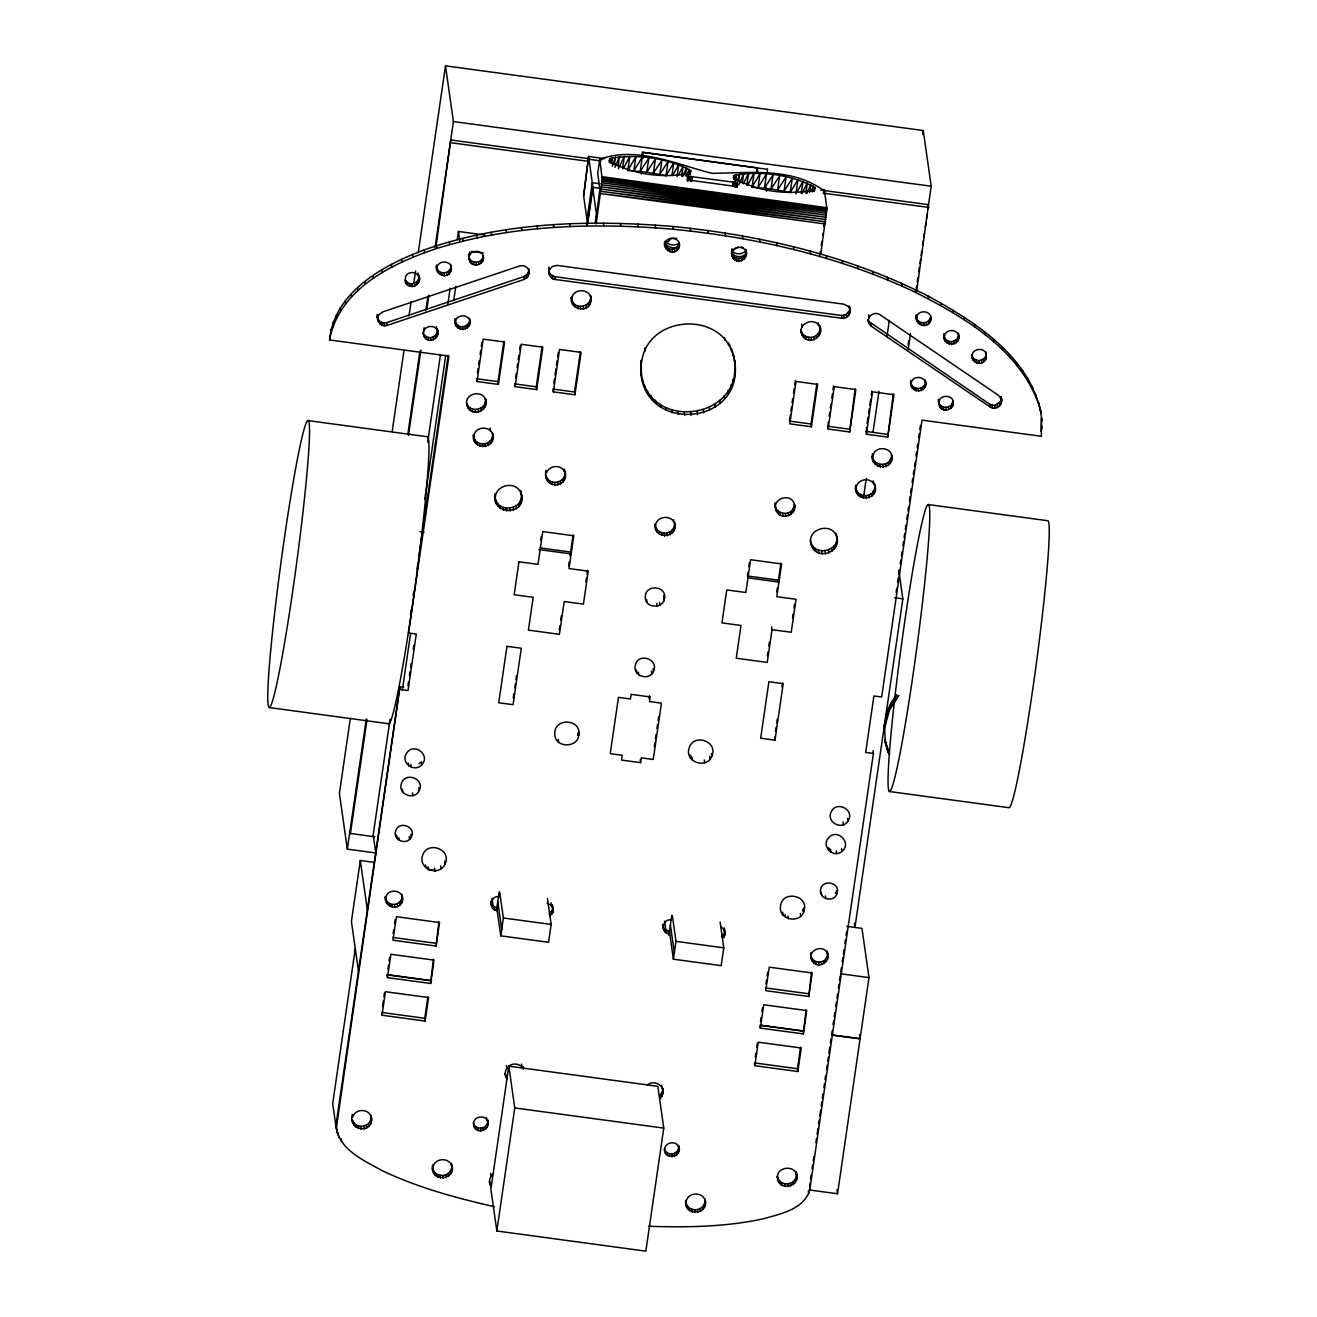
<?xml version="1.0" encoding="UTF-8"?>
<svg xmlns="http://www.w3.org/2000/svg" width="1317" height="1317" viewBox="0 0 1317 1317"><rect width="100%" height="100%" fill="white"/><g stroke="black" fill="none" stroke-linecap="round" stroke-linejoin="round"><path stroke-width="1.5" d="M456.505 326.386L455.106 318.747C451.599 333.086 474.581 331.9 469.428 318.319M469.823 323.472C471.387 312.919 453.18 313.611 455.633 324.081M483.355 258.939C484.919 248.386 466.712 249.078 469.165 259.548C470.696 268.684 486.236 265.145 482.96 256.156L482.664 261.375M487.899 1124.8L487.504 1119.648C492.229 1129.212 476.31 1135.962 473.725 1125.409C471.568 1116.437 486.187 1113.293 487.899 1122.43M665.118 246.559L664.723 241.406C661.974 251.267 677.004 256.963 679.44 246.131C681.004 237.06 665.99 235.101 665.118 244.188M911.397 385.782L910.854 380.432C907.512 394.491 930.246 393.799 925.192 380.004M925.588 385.157C927.053 376.3 912.418 374.341 911.265 383.231M336.23 1126.858L336.263 1123.154L336.625 1129.657L336.23 1126.858C339.111 1149.79 363.772 1160.343 381.568 1170.352C413.275 1185.547 447.187 1195.507 481.314 1203.639M377.716 319.784L377.337 314.467C376.547 320.245 380.185 327.505 387.033 325.431L524.38 279.352L528.265 276.323L528.726 268.767L529.105 274.084M746.196 255.169C748.155 244.501 729.536 245.094 732.038 255.613C734.771 266.413 750.328 259.531 745.817 249.851M884.168 732.104L884.398 724.548L885.353 742.426L888.942 754.394L888.531 751.612M916.681 320.13L916.303 314.812C913.323 324.706 928.814 330.419 931.02 319.537C932.403 310.598 917.751 308.754 916.698 317.595M953.245 404.105C955.072 393.454 936.617 393.964 939.087 404.549C940.453 413.9 956.027 410.278 952.849 401.323C951.763 410.344 937.144 408.5 938.527 399.38L939.087 404.549M944.536 338.93L943.96 333.761C940.766 347.886 963.451 346.815 958.315 333.168M986.367 357.253L986.005 351.935L985.676 359.689C981.823 366.538 970.991 362.768 971.798 355.08L973.082 360.018M664.542 598.214C666.649 585.275 644.869 584.106 645.281 597.128C645.05 610.265 667.406 608.306 664.147 595.432L663.801 600.996M662.583 1090.657L662.632 1087.974L662.978 1093.439L660.525 1098.51L660.13 1095.728L662.583 1090.657L662.978 1093.439M856.066 490.582L855.721 485.1C851.869 503.292 881.962 501.086 874.356 483.405L875.212 488.953M452.11 1168.755L451.254 1163.207C458.876 1180.905 428.601 1183.176 432.618 1164.903M492.887 438.709L492.574 433.063C498.238 448.801 470.827 451.682 473.429 434.692L474.285 440.24M674.798 527.837L674.485 522.19C680.165 538.06 652.853 540.875 655.142 523.968L655.998 529.516M705.221 1204.528L704.891 1198.882C710.637 1214.735 683.177 1217.501 685.745 1200.511L686.601 1206.059M891.56 460.588L891.56 454.991C895.544 471.601 868.15 469.823 872.496 453.756M641.494 375.575L641.198 360.315C632.226 437.507 753.077 429.079 733.207 354.026L734.919 363.064M641.099 372.793C648.425 432.536 743.167 419.942 734.524 360.282M666.6 248.156L665.925 241.505M824.228 222.738L823.866 226.458M1041.154 431.597L1041.5 418.049L1041.368 436.289L922.032 420.139L881.666 697.006L873.912 695.969L865.681 752.435L873.418 753.472L809.774 1189.975C803.831 1209.582 779.944 1214.06 762.757 1218.916C725.288 1226.983 686.667 1227.543 648.507 1226.259M745.521 257.441L745.126 254.658A9.663 9.466 -8.1 0 1 731.544 252.963L731.972 255.778L733.684 249.654L738.178 247.003M822.73 235.266L823.043 233.027M820.754 254.346L826.862 208.662L824.343 189.648L821.956 189.319C790.513 167.292 748.385 173.037 711.921 173.35C676.708 164.395 638.926 146.747 602.495 158.303L602.182 159.571L599.795 159.258L597.737 173.334L599.844 189.549L595.514 223.133M600.865 160.904L588.962 159.275L592.946 187.327L587.612 223.956L583.629 195.904L588.617 156.476L604.832 158.666M586.987 219.33L592.321 182.684L600.239 183.754M350.371 718.226L339.407 793.41L347.326 849.119L375.789 852.972M392.153 431.663L404.006 350.371M409.044 315.817L411.118 301.593M413.785 283.303L415.563 271.104M418.23 252.815L445.492 65.85L923.266 130.531L931.201 186.24L927.925 208.728M347.326 849.119L366.307 718.967M407.776 434.561L419.925 351.211M425.852 310.631L427.926 296.341M435.038 247.662L453.41 121.559L445.492 65.85M374.818 836.789L350.421 833.48L366.999 719.724M408.468 435.301L420.913 349.976M423.284 333.728L424.173 327.637M426.84 309.347L428.914 295.14M436.026 246.378L450.727 139.981L588.979 158.698M374.522 862.421L360.315 860.495L351.409 921.505L358.454 970.975M427.712 442.166L440.421 355.047M447.813 304.392L450.167 288.176M457.262 239.546L458.448 231.446L484.936 235.035M355.277 948.684L332.691 1103.597L335.868 1125.87L399.907 686.651L403.776 687.178M390.046 719.263L373.188 834.879L376.02 854.782M424.749 499.242L445.722 355.376M453.707 300.671L455.764 286.48M410.509 613.903L411.102 609.82M413.192 595.58L413.785 591.498M417.045 569.109L417.933 563.001M418.526 558.935L448.208 355.343M336.658 1125.936L399.907 686.651M402.294 690.338L410.575 633.543M407.957 685.68L408.55 681.646M409.422 675.605L410.015 671.571M410.608 667.538L411.184 663.505M413.242 649.38L413.834 645.346M352.33 1114.347C347.244 1132.472 375.987 1134.2 371.081 1115.367L371.575 1121.047M385.667 899.379C385.321 887.823 404.253 888.827 402.558 900.318C400.417 911.66 383.51 907.578 385.272 896.597L386.325 901.997M382.473 1006.567L383.329 1000.69M383.905 996.771L384.482 992.853M387.955 969.016L388.515 965.131M389.091 961.229L389.651 957.344M393.125 933.506L393.701 929.588M394.557 923.711L395.133 919.793M382.012 1015.226L385.453 991.717L428.601 997.545L425.161 1021.07L382.012 1015.226L381.617 1012.444L424.765 1018.288L425.161 1021.07M387.494 977.642L390.902 954.282L434.05 960.126L430.643 983.47L387.494 977.642L387.099 974.843M477.478 372.678L478.071 368.628M478.664 364.595L479.256 360.562M480.129 354.503L480.721 350.47M481.314 346.437L481.907 342.387M477.001 381.518L483.174 339.127L504.592 342.025L498.402 384.416L477.001 381.518L476.606 378.736L498.007 381.634L498.402 384.416M498.007 381.634L503.901 341.251M515.573 377.831L516.165 373.798M517.054 367.739L517.63 363.706M518.223 359.656L518.816 355.623M519.705 349.565L520.281 345.531M515.095 386.671L521.269 344.28L542.851 347.194L536.661 389.585L515.095 386.671L514.7 383.889L536.266 386.803L536.661 389.585M424.765 1018.288L427.91 996.722M433.375 959.286L430.643 983.47M436.108 946.05L439.532 922.542L396.384 916.698L392.96 940.206L436.108 946.05L438.857 921.719M549.403 275.138L548.86 267.433C548.745 272.175 548.959 278.743 555.132 279.467L841.843 318.27C848.609 319.224 851.901 311.322 849.202 305.89L850.123 310.944M536.266 386.803L542.16 346.437M553.831 383.017L554.424 378.967M555.017 374.933L555.906 368.875M556.482 364.842L557.075 360.809M557.667 356.759L558.26 352.726M553.354 391.857L559.527 349.466L581.11 352.38L574.92 394.771L553.354 391.857L552.959 389.058L574.525 391.989L574.92 394.771M588.617 156.476L583.629 195.904M513.251 697.878L513.844 693.845M514.733 687.803L515.309 683.77M515.902 679.737L516.494 675.703M546.078 470.367C541.172 491.06 572.911 488.475 564.005 468.918L565.207 474.334M571.743 299.947C571.446 286.925 593.127 288.11 590.971 301.198C588.946 313.989 568.96 309.857 571.348 297.165L572.187 302.712M540.694 540.365L541.254 536.513M587.3 223.972L592.634 187.343L600.601 188.43M451.698 1171.57L451.698 1165.973C448.965 1156.688 433.984 1158.071 433.013 1167.685M595.284 222.408L596.469 214.276L592.634 187.343M596.189 223.956L602.231 179.507L599.795 159.258M499.127 892.021L496.805 907.973L500.773 935.827L548.547 942.297L551.148 924.452L547.477 898.589M574.525 391.989L580.418 351.606M609.59 162.501L610.183 158.484C636.621 153.76 666.995 157.678 690.618 170.601L690.437 173.087C664.114 178.783 632.045 174.7 608.948 160.806L610.183 158.484L609.376 162.271M611.467 163.621L612.356 157.596L610.759 163.209M500.773 935.827L503.374 917.982L499.686 892.119M614.331 164.971L615.5 156.921L612.24 166.14M618.068 166.551L619.533 156.493L614.973 167.374M622.612 168.378L624.373 156.311L618.348 168.79M559.313 629.592L559.873 625.74M560.713 619.961L561.272 616.093M568.615 565.783L569.174 561.931M570.014 556.136L573.109 534.932M671.966 175.062L673.728 162.995L665.99 175.638L646.762 172.132L627.797 170.469L629.855 156.394L623.254 168.642M523.112 1066.375L523.508 1069.157C520.939 1063.84 513.301 1062.375 508.823 1066.161L490.895 1189.202L496.838 1230.983L645.84 1251.15L663.768 1128.109L657.825 1086.327L508.823 1066.161C504.938 1069.091 504.032 1075.001 506.963 1078.919L505.218 1073.585L505.613 1076.368M641.939 156.377L642.548 152.229L767.548 169.35M585.851 581.949L586.411 578.081M586.97 574.196L587.547 570.327M496.838 1230.983L514.766 1107.943L508.823 1066.161M552.514 909.603L552.877 907.117L552.91 912.385L549.782 916.188L549.37 913.405L552.514 909.603L552.91 912.385M665.99 175.638L668.048 161.563L659.833 174.305L661.891 160.23L653.38 173.136L655.422 159.044L646.762 172.132L648.82 158.056L640.194 171.342L642.252 157.266L633.823 170.782L635.864 156.707L627.797 170.469M677.053 176.593L678.798 164.526L672.575 175.507M681.663 176.149L683.128 166.09L678.568 175.029M685.416 175.688L686.601 167.638L682.65 176.593M687.425 180.709L688.017 176.692L690.322 176.462L733.075 182.158C738.59 181.022 740.138 188.66 733.651 186.141L693.038 180.659C687.787 182.651 687.26 172 687.392 180.742M688.231 175.194L689.104 169.169L686.503 176.346M688.067 180.544L688.659 176.511L687.968 180.561M688.544 180.495L689.137 176.478L688.412 180.511M689.104 180.478L689.68 176.462L688.939 180.478M690.026 174.618L690.618 170.601L689.598 174.206M689.729 180.495L690.322 176.462L689.548 180.495M690.421 180.528L690.997 176.511L690.223 180.511M691.145 180.594L691.721 176.577L690.931 180.577M691.886 180.676L692.479 176.659L691.672 180.659M649.083 698.767L649.528 695.672M640.572 762.658L641.264 757.851L653.232 759.465L661.447 703.163L649.479 701.549L650.154 696.907L631.106 694.339L630.431 698.965L618.463 697.351L610.248 753.653L622.217 755.267L621.525 760.074L640.572 762.658L640.177 759.876M732.499 186.174L733.075 182.158M733.816 179.31L734.392 175.293C760.847 170.568 791.221 174.486 814.828 187.409L814.663 189.895C788.34 195.607 756.271 191.525 733.174 177.614L734.392 175.293L733.602 179.079M733.24 186.29L733.832 182.273L733.026 186.257M733.981 186.421L734.557 182.404L733.767 186.388M734.672 186.57L735.265 182.553L734.474 186.537M735.693 180.445L736.565 174.404L734.458 181.894M735.33 186.734L735.923 182.717L735.149 186.685M654.302 746.64L654.895 742.607M655.471 738.59L656.064 734.573M656.953 728.531L657.529 724.515M658.121 720.498L658.698 716.464M735.907 186.915L736.499 182.882L735.742 186.866M736.417 187.08L737.01 183.063L736.269 187.03M736.829 187.261L737.405 183.244L736.713 187.212M738.541 181.795L739.726 173.745L737.125 181.12M742.294 183.376L743.759 173.317L739.199 184.199M746.838 185.203L748.583 173.136L743.43 183.837M795.912 193.895L797.954 179.82L790.216 192.447L770.988 188.957L752.023 187.277L754.081 173.202L747.48 185.467M756.617 171.901L757.193 167.885L642.531 152.36L643.355 158.155M766.938 173.169L767.515 169.152M663.505 929.555L663.11 926.773L664.492 928.979L668.806 931.251L669.201 934.033C659.982 932.93 662.171 918.377 671.258 919.957M668.871 935.251L671.769 915.381M720.103 921.966L723.774 947.828L721.173 965.657L673.399 959.188L676 941.359L672.312 915.496M790.216 192.447L792.274 178.371L784.059 191.13L786.117 177.038L777.606 189.944L779.648 175.869L770.988 188.957L773.046 174.865L764.42 188.166L766.478 174.074L758.032 187.607L760.09 173.515L752.023 187.277M801.263 193.401L803.024 181.334L796.801 192.331M747.398 576.22L747.957 572.368M748.797 566.573L749.357 562.721M805.889 192.957L807.354 182.898L801.888 193.632M809.642 192.512L810.811 184.462L806.877 193.401M812.457 192.019L813.33 185.977L811.371 191.36M814.252 191.442L814.828 187.409L813.824 191.031M790.315 415.02L789.426 421.078L811.009 423.992L811.404 426.774L789.838 423.86L796.011 381.469L817.594 384.383L811.404 426.774M790.908 410.986L791.501 406.937M792.077 402.903L792.669 398.87M793.558 392.812L794.151 388.778M794.727 384.745L795.32 380.695M823.767 193.665L824.343 189.648M819.767 255.564L820.359 251.498M821.248 245.406L821.841 241.357M724.432 932.88L724.284 927.958L725.19 933.177L723.675 937.704L723.28 934.905L724.432 932.88L724.827 935.663M686.141 1203.31C685.68 1191.984 703.788 1190.552 705.286 1201.68M767.416 655.8L767.976 651.948M768.815 646.153L769.375 642.301M776.717 591.992L777.277 588.139M778.117 582.344L780.932 563.05M772.025 629.658L767.251 662.435L736.236 658.237L741.01 625.46L721.963 622.875L726.77 589.934L745.817 592.502L750.591 559.725L781.607 563.923L776.832 596.7L796.044 599.301L791.237 632.259L772.025 629.658L771.63 626.876M794.349 509.58L794.365 503.983C790.365 491.488 770.445 499.472 776.404 511.194C781.327 521.302 797.954 514.684 794.365 503.983L794.76 506.765M820.014 333.547L820.03 327.949C816.03 315.471 796.11 323.455 802.069 335.176C808.128 346.585 825.627 336.543 819.569 325.184M811.009 423.992L816.902 383.626M775.483 731.314L776.059 727.28M776.651 723.247L777.244 719.214M781.952 686.947L782.528 682.914M792.538 617.838L793.114 613.969M793.953 608.141L794.513 604.273M774.989 740.154L783.22 683.688L768.898 681.745L760.666 738.211L774.989 740.154L774.594 737.372M828.097 429.046L834.27 386.655L855.852 389.569L849.663 431.96L828.097 429.046L828.278 422.214M829.167 416.156L829.759 412.122M830.352 408.089L830.928 404.056M831.817 397.997L832.41 393.964M832.986 389.914L833.579 385.881M849.761 313.43L849.728 308.162M755.316 1057.024L755.892 1053.106M756.748 1047.229L757.308 1043.311M760.502 1021.432L761.078 1017.531M761.917 1011.703L762.494 1007.801M765.967 983.98L766.543 980.062M767.103 976.144L767.679 972.226M754.855 1065.7L758.279 1042.175L801.263 1048.003L797.839 1071.511L754.855 1065.7L754.46 1062.901L797.443 1068.729L797.839 1071.511M760.337 1028.1L763.745 1004.756L806.712 1010.567L803.321 1033.927L760.337 1028.1L759.942 1025.317L803.255 1031.178M849.663 431.96L855.161 388.795M866.356 434.215L872.529 391.824L893.947 394.721L887.757 437.112L866.356 434.215L866.537 427.399M867.129 423.366L868.018 417.308M868.611 413.258L869.187 409.225M869.78 405.192L870.669 399.133M871.261 395.1L871.838 391.067M863.623 496.657L866.273 478.417M873.072 431.811L878.982 391.297M886.95 336.592L889.321 320.377M804.078 910.755C809 895.116 782.15 889.864 780.537 906.047C778.001 920.122 800.736 924.419 804.078 910.755L803.683 907.973L802.382 911.002M922.674 134.581L923.266 130.531M874.801 491.768L874.817 486.154L873.187 480.87M887.757 437.112L893.255 393.964M797.443 1068.729L800.588 1047.18M806.037 1009.727L803.321 1033.927M808.77 996.492L812.194 972.983L769.227 967.172L765.786 990.68L808.77 996.492L811.519 972.16M908.072 344.84L908.681 340.691M916.072 289.987L916.681 285.822M917.258 281.854L917.867 277.689M918.739 271.697L919.348 267.532M919.924 263.565L920.534 259.4M921.11 255.449L921.719 251.267M922.591 245.291L923.201 241.11M923.777 237.159L924.386 232.977M925.258 227.001L925.867 222.82M926.444 218.885L927.053 214.687M908.17 349.647L910.541 333.399M916.764 290.728L928.518 204.662L820.754 190.076M827.455 959.171L827.438 953.738C823.569 942.939 805.971 950.89 812.079 960.817C818.005 970.662 832.673 960.735 826.977 950.973L827.833 956.521M837.036 893.436C840.806 882.423 822.038 878.521 820.54 889.848C819.059 899.527 834.402 902.803 837.036 893.436L836.641 890.654L835.406 893.189M796.439 1180.065L795.995 1171.702C803.337 1186.815 776.783 1192.972 777.31 1176.097L778.528 1181.53M809.971 1183.127L809.774 1189.975M810.564 1179.077L811.157 1175.011M812.046 1168.92L812.638 1164.87M813.231 1160.804L813.824 1156.738M815.898 1142.53L816.491 1138.464M817.083 1134.414L817.972 1128.323M818.565 1124.257L819.158 1120.191M819.75 1116.141L820.639 1110.05M821.232 1105.984L821.808 1101.917M822.401 1097.868L822.993 1093.801M823.882 1087.71L824.475 1083.661M825.068 1079.594L825.66 1075.528M826.549 1069.437L827.142 1065.387M827.735 1061.321L828.327 1057.255M828.92 1053.205L829.809 1047.114M830.401 1043.048L830.994 1038.981M832.179 1030.865L831.587 1034.932L860.083 1038.636M833.068 1024.774L833.661 1020.708M834.254 1016.658L834.846 1012.592M835.735 1006.501L836.328 1002.451M836.921 998.385L837.513 994.319M838.386 988.227L838.978 984.178M839.571 980.111L840.164 976.045M840.756 971.995L841.349 967.929M842.238 961.838L842.831 957.772M843.423 953.722L844.016 949.656M844.905 943.565L845.498 939.498M846.09 935.449L846.683 931.382M896.103 592.436L896.696 588.37M897.585 582.262L898.178 578.179M898.77 574.113L899.363 570.047M900.268 563.939L900.861 559.857M901.454 555.79L902.046 551.724M902.935 545.617L903.528 541.534M904.121 537.468L904.713 533.401M905.306 529.319L905.898 525.253M906.787 519.145L907.38 515.079M907.973 510.996L908.565 506.93M909.471 500.822L910.063 496.756M910.656 492.673L911.249 488.607M912.138 482.499L912.73 478.433M913.323 474.367L913.916 470.284M914.508 466.218L915.101 462.152M915.99 456.044L916.583 451.961M917.175 447.895L917.768 443.829M918.673 437.721L919.266 433.639M919.859 429.572L920.451 425.506M898.885 570.969L902.853 598.84L854.931 927.415L854.371 923.431M884.81 727.33L889.337 710.373L898.902 695.458M809.099 1189.926L837.53 1193.778L868.99 977.609L861.976 928.403L846.798 926.312M1038.652 402.294L1040.973 413.11C1029.499 356.397 975.518 322.039 928.304 296.177C849.037 255.696 760.897 235.233 672.74 226.458C589.604 219.577 503.637 221.931 424.239 249.884C383.626 265.046 334.057 292.028 329.579 339.951L448.899 356.1L408.533 632.967L416.287 634.02L408.056 690.487L400.302 689.433M329.579 339.951C338.996 288.867 392.334 263.202 436.931 248.436C513.07 224.697 594.214 222.589 673.135 229.24C756.551 237.472 839.736 256.387 915.727 292.473C965.213 317.578 1019.704 349.812 1039.047 405.076M667.126 249.341L666.731 246.559M732.812 258.247L731.577 252.996L732.894 257.934M897.239 697.434L896.844 694.652C890.934 702.554 885.024 712.217 885.534 722.358M1001.019 404.154L1000.986 396.516C1004.459 403.315 996.87 411.365 990.285 407.085L871.426 326.336L868.562 322.402L868.166 319.603L869.615 324.558M641.593 363.097C646.219 314.829 722.556 309.511 733.602 356.808M445.162 863.87C452.06 848.889 426.741 840.262 422.444 855.885C418.296 869.483 439.697 876.892 445.162 863.87L444.767 861.071M711.806 756.254C718.736 741.323 693.17 732.631 689.071 748.286C684.544 762.016 706.538 769.572 711.806 756.254L711.41 753.472M674.88 524.989C673.168 513.795 655.175 515.507 655.537 526.751C658.516 535.937 673.399 534.85 674.403 525.055M856.116 487.883C856.939 479.618 869.088 476.622 873.583 483.668M872.891 456.555C873.879 445.311 892.449 446.43 891.971 457.773M686.206 1203.277C688.61 1212.694 704.019 1211.426 704.825 1201.746M492.97 435.861C491.504 424.634 473.33 426.066 473.824 437.491C476.342 446.842 491.537 445.508 492.492 435.927M667.851 250.444L667.456 247.645M653.528 671.374C659.257 659.488 638.959 652.129 635.436 664.69C631.814 675.605 649.034 681.729 653.528 671.374L653.133 668.575M731.478 251.695L732.005 253.177L731.972 249.127L732.927 250.724M469.115 325.908L469.428 320.69M487.208 1127.237L487.504 1122.018M1001.546 401.685L1001.381 399.298L998.516 395.38L879.838 314.631C874.603 311.042 866.899 316.146 868.562 322.402M924.88 387.593L925.192 382.374M985.676 359.689L985.972 354.471M745.801 252.387C745.159 258.84 735.742 260.684 732.499 255.152M944.141 336.131C945.376 343.786 957.426 343.227 958.299 335.687L958.694 338.485M495.093 497.069C496.575 513.745 523.985 510.403 521.351 493.875C527.458 516.001 490.072 515.754 495.077 493.694M810.449 539.756C812.276 558.655 843.456 550.753 835.818 533.237M837.102 539.344C835.159 520.281 804.341 528.216 811.568 545.847C817.544 561.058 842.073 551.988 836.707 536.562M577.57 735.347L578.542 732.268C581.34 748.056 554.342 749.587 554.753 733.47C554.589 717.222 581.406 718.852 578.937 735.067M467.091 405.834L466.695 403.051C469.774 413.917 487.685 409.603 485.413 398.491C490.566 410.394 471.074 418.296 467.091 405.834C462.761 393.404 483.915 388.383 485.808 401.273M352.758 1122.71L352.363 1119.927C355.261 1129.212 369.945 1127.879 371.18 1118.248M419.267 790.447C425.193 778.693 404.796 771.186 401.323 783.796C397.701 794.628 414.839 800.851 419.267 790.447L418.872 787.665M571.792 299.93C574.887 310.796 592.749 306.68 590.477 295.535L590.889 298.317M411.25 837.151C416.748 826.895 398.952 819.997 395.643 830.994C392.565 840.279 406.986 845.876 411.25 837.151L410.855 834.369M385.93 899.215C388.943 908.532 404.187 904.269 402.047 894.803L402.442 897.585M546.522 478.73L546.127 475.947C549.222 486.829 567.084 482.697 564.812 471.552M406.08 283.27L405.669 280.472C409.439 287.271 420.798 282.645 418.822 275.171C423.63 284.752 407.99 291.732 405.01 281.097L405.735 276.126C408.83 270.644 417.933 271.598 419.218 277.953M916.286 317.348C917.834 324.805 929.753 324.426 930.625 316.755L931.02 319.537M944.355 336.543C945.244 328.855 957.146 328.476 958.71 335.95M665.332 1150.811C669.266 1157.231 680.379 1152.968 678.469 1145.494C683.935 1157.1 663.62 1161.38 664.459 1148.49L665.727 1153.593M377.749 317.249L378.588 315.01L382.457 311.981L519.803 265.902C523.787 264.651 528.561 267.318 529.121 271.549M437.195 270.248C434.775 259.712 453.015 259.103 451.352 269.804C449.13 280.406 433.672 275.138 436.618 265.079C435.236 275.829 453.147 274.94 450.809 264.47M424.518 337.086L424.123 334.304C427.893 341.119 439.187 336.444 437.277 329.003C442.1 338.634 426.181 345.614 423.481 334.765C421.456 325.892 436.059 322.928 437.672 331.785M377.32 317.002C377.88 321.233 382.654 323.9 386.638 322.649L523.985 276.57L527.87 273.541L528.71 271.302M664.723 243.777C666.188 251.432 677.959 250.971 679.045 243.349L679.44 246.131M666.665 243.019L671.209 238.492L676.428 238.311M546.489 473.149C548.745 465.247 561.042 464.028 564.4 471.7M352.726 1117.129C355.244 1107.86 370.159 1108.486 371.476 1118.149M801.279 332.361L800.884 329.579C802.004 339.276 817.116 340.132 819.618 330.765M432.931 1170.55L432.536 1167.767C434.001 1177.349 448.85 1178.205 451.303 1168.788M493.085 1174.122C489.2 1177.069 488.294 1182.962 491.225 1186.88L489.48 1181.547L489.875 1184.329M872.825 459.403L872.43 456.62C873.714 466.185 888.695 467.173 891.165 457.806M847.918 821.117C855.671 810.235 836.361 799.913 831.208 811.93C825.891 822.006 842.139 830.829 847.918 821.117L847.522 818.334M778.133 1178.748C781.672 1186.255 793.822 1185.267 796.044 1177.283M775.614 508.395L775.104 502.896C773.342 514.074 791.007 517.63 793.953 506.798M855.671 487.8C857.038 497.414 871.953 498.501 874.406 488.986M811.074 958.315L810.679 955.516C812.161 963.682 824.738 964.307 827.06 956.389M548.498 269.919L550.424 274.397L554.737 276.669L841.448 315.487L846.238 314.45L849.366 310.647M549.255 270.215L552.383 266.429L557.19 265.392L843.884 304.194L848.197 306.466L849.597 308.688M421.819 764.617C431.021 755.036 413.62 742.031 406.657 753.11C399.907 762.411 414.592 773.375 421.819 764.617L421.424 761.835L419.086 763.712M869.22 321.776L989.89 404.303L994.697 405.455L1000.624 401.372M469.165 259.548L468.638 254.214C467.305 261.918 478.746 265.293 482.252 258.593M456.11 323.603C459.007 328.015 466.152 327.719 468.72 323.126M911.002 382.984C912.121 389.322 921.554 390.342 924.485 384.811M473.33 1122.627C474.433 1128.965 483.882 1129.986 486.813 1124.455M841.958 851.375C852.428 843.11 837.233 827.718 828.656 837.76C820.59 845.958 833.546 858.882 841.958 851.375L841.563 848.592M972.687 357.236C975.502 361.862 982.581 361.451 985.281 356.907M721.469 936.7L723.28 934.905M647.371 1084.912C652.738 1080.269 662.056 1083.661 663.027 1090.756M742.755 258.675L743.891 258M453.41 121.559L931.201 186.24M451.122 142.763L587.349 161.201M823.191 193.138L928.913 207.444M602.281 176.708L826.878 207.724L602.297 178.256L826.862 208.662L602.231 179.507L826.796 209.913L602.116 181.038L826.681 211.428L601.951 182.8L826.516 213.206L601.754 184.775L826.302 215.165L601.507 186.882L826.072 217.272L601.227 189.088L825.792 219.478L600.931 191.344L825.496 221.733L600.618 193.583L825.183 223.972M471.272 251.399L483.504 253.045M827.702 426.247L849.267 429.177M865.96 431.433L887.362 434.33M308.293 420.633A144.854 7.803 -82.3 0 1 285.015 640.342A144.854 7.803 -82.3 0 1 272.619 631.271A144.854 7.803 -82.3 0 1 308.293 420.633L427.729 436.8A144.854 7.803 -82.3 0 1 415.25 585.489A144.854 7.803 -82.3 0 1 388.433 723.708L268.997 707.525M928.567 504.592A144.854 7.803 -82.3 0 1 905.289 724.301A144.854 7.803 -82.3 0 1 892.893 715.23A144.854 7.803 -82.3 0 1 928.567 504.592L1048.003 520.758A144.854 7.803 -82.3 0 1 1035.524 669.448A144.854 7.803 -82.3 0 1 1008.707 807.667L889.271 791.501M420.024 531.656L424.09 532.2M540.266 547.938L570.821 552.07M748.122 576.072L778.693 580.204M538.916 549.568L571.446 553.98M748.336 577.916L778.824 582.048M894.72 597.737L902.853 598.84M427.976 869.615L436.108 870.718M503.374 917.982L551.148 924.452M676 941.359L723.774 947.828M840.542 973.757L868.99 977.609M392.565 937.424L435.713 943.268M765.391 987.898L808.375 993.709M386.852 974.564L431.532 980.622M760.567 1025.153L803.222 1030.931M386.885 974.827L431.564 980.869M831.685 1035.03L860.116 1038.883L859.524 1034.685M514.766 1107.943L663.768 1128.109M740.829 246.921L743.348 247.711M481.051 1203.573L494.352 1206.718M547.032 903.149L551.346 905.421L553.272 909.899M491.57 906.277L490.648 901.223L492.41 905.684L496.888 907.989L497.283 910.771C487.998 909.866 490.253 894.885 499.341 896.696L498.945 893.914M736.285 258.889L733.141 256.552M668.361 248.6L669.415 249.39M721.436 927.102L723.428 928.715L725.19 933.177M745.455 249.275L746.278 250.296A9.663 9.466 -8.1 0 1 732.91 251.942M730.408 346.766L728.186 342.535L728.581 345.317M731.61 250.395L732.367 251.909L731.972 249.127M986.4 354.717C984.457 345.778 970.02 348.989 972.193 357.862M885.353 742.426L884.958 739.644L889.568 753.95M678.864 1148.276C677.399 1139.073 662.616 1142.399 664.855 1151.288M732.696 352.561L731.133 348.165L731.544 350.964M521.746 496.657L520.627 490.566L521.022 493.348C515.935 479.421 493.233 485.282 495.488 499.851M731.577 252.996L731.873 254.477M679.407 245.917A9.663 9.466 -8.1 0 1 665.892 244.073L666.188 245.588M819.964 327.966L820.425 330.732M1041.747 425.852L1042.142 428.634M1035.837 394.474L1036.232 397.273M1032.199 386.391L1032.594 389.173M1027.836 378.539L1028.231 381.321M1022.651 370.571L1023.046 373.37M1016.576 362.669L1016.971 365.451M1009.645 354.8L1010.04 357.582M1002.023 347.013L1002.418 349.795M993.528 339.276L993.923 342.058M999.126 403.364L999.521 406.146M997.035 404.763L997.43 407.546M984.474 331.802L984.869 334.584M994.697 405.455L995.092 408.254M992.145 405.29L992.541 408.072M983.634 358.718L984.029 361.5M989.89 404.303L990.285 407.085M981.544 360.117L981.939 362.899M974.547 324.377L974.942 327.176M979.058 360.628L979.453 363.41M976.539 360.282L976.934 363.064M974.465 359.162L974.86 361.945M963.929 317.035L964.324 319.817M957.624 337.959L958.019 340.757M952.767 309.956L953.162 312.738M955.961 339.934L956.356 342.716M953.887 341.169L954.282 343.967M951.384 341.844L951.779 344.626M948.849 341.498L949.244 344.297M946.643 340.198L947.038 342.98M940.898 302.943L941.293 305.725M944.997 338.453L945.392 341.235M952.175 403.595L952.57 406.377M950.512 405.554L950.907 408.352M948.421 406.969L948.816 409.752M945.935 407.48L946.33 410.262M928.304 296.177L928.699 298.959M943.4 407.134L943.795 409.916M929.769 319.158L930.164 321.957M941.161 405.982L941.573 408.764M928.271 321.167L928.666 323.949M939.548 404.072L939.943 406.871M926.197 322.402L926.592 325.184M923.711 322.912L924.122 325.694M921.192 322.566L921.587 325.348M915.331 289.691L915.727 292.473M918.953 321.414L919.348 324.196M917.307 319.669L917.719 322.467M922.822 386.786L923.217 389.569M920.748 388.021L921.159 390.803M918.278 388.531L918.673 391.314M901.651 283.27L902.046 286.069M915.743 388.186L916.138 390.984M913.504 387.05L913.899 389.832M911.874 385.305L912.269 388.087M887.395 277.294L887.79 280.077M872.792 271.434L873.187 274.216M871.031 323.538L871.426 326.336M889.93 460.341L890.325 463.123M868.693 314.779L869.088 317.562M888.07 462.465L888.465 465.247M857.614 265.836L858.009 268.619M885.633 463.814L886.045 466.597M882.802 464.44L883.197 467.239M879.888 464.391L880.283 467.173M877.287 463.354L877.682 466.152M874.982 461.526L875.377 464.308M873.237 459.271L873.632 462.053M842.205 260.7L842.6 263.499M848.181 312.853L848.576 315.636M873.187 491.504L873.583 494.303M846.238 314.45L846.633 317.232M871.327 493.628L871.722 496.41M843.851 315.471L844.246 318.253M868.874 495.143L869.269 497.941M841.448 315.487L841.843 318.27M895.181 696.611L895.576 699.409M866.026 495.785L866.421 498.567M893.831 698.8L894.227 701.582M863.145 495.554L863.54 498.336M892.514 700.809L892.91 703.607M891.165 702.998L891.56 705.78M860.544 494.533L860.939 497.316M826.269 255.679L826.664 258.461M889.946 705.369L890.341 708.151M858.207 492.854L858.602 495.653M888.942 707.591L889.337 710.373M856.659 490.451L857.054 493.249M887.905 709.978L888.3 712.777M887.065 712.234L887.46 715.016M885.666 717.106L886.061 719.889M887.51 749.274L887.905 752.056M884.217 727.05L884.612 729.832M886.802 746.986L887.197 749.768M886.127 744.533L886.522 747.315M885.452 742.08L885.847 744.862M810.087 251.119L810.482 253.918M818.219 322.649L818.614 325.431M818.384 333.3L818.779 336.082M816.359 335.391L816.754 338.173M873.023 750.69L873.418 753.472M813.906 336.922L814.301 339.704M811.074 337.547L811.47 340.329M808.342 337.35L808.737 340.132M836.723 539.937L837.118 542.719M835.735 543.18L836.13 545.962M793.525 246.855L793.921 249.637M805.576 336.296L805.971 339.078M833.924 546.143L834.336 548.926M803.403 334.65L803.814 337.432M801.674 324.114L802.069 326.896M801.674 332.394L802.069 335.176M831.521 548.514L831.916 551.313M828.541 550.144L828.936 552.926M825.133 551.033L825.545 553.815M821.693 551.082L822.088 553.864M776.734 242.904L777.145 245.686M818.4 550.127L818.795 552.91M766.05 187.294L766.593 191.163M815.388 548.366L815.783 551.148M812.984 546.012L813.379 548.794M811.173 543.065L811.568 545.847M757.193 167.885L758.032 173.679M843.045 821.94L843.44 824.738M759.58 239.217L759.975 242.015M792.719 509.333L793.114 512.115M790.694 511.424L791.089 514.206M788.241 512.939L788.636 515.721M836.262 850.749L836.674 853.531M785.393 513.564L785.805 516.363M831.011 852.264L830.615 849.481L828.442 847.835L828.837 850.617M782.677 513.367L783.072 516.165M742.525 235.908L742.92 238.69M743.628 256.65L744.023 259.433M779.911 512.329L780.306 515.112M777.738 510.683L778.133 513.465M741.356 258.033L741.751 260.815M776.009 508.411L776.404 511.194M738.886 258.544L739.281 261.326M736.516 258.214L736.911 261.013M825.397 895.889L825.792 898.671M734.277 257.078L734.672 259.861M821.281 892.284L821.676 895.066M725.074 233.027L725.469 235.825M825.841 958.76L826.236 961.542M823.849 960.686L824.244 963.468M821.265 961.854L821.66 964.637M734.82 366.57L735.215 369.353M818.483 962.151L818.878 964.933M734.409 372.925L734.804 375.724M733.009 378.983L733.404 381.782M815.799 961.624L816.194 964.406M813.445 960.126L813.84 962.908M724.449 337.481L724.844 340.263M730.935 384.959L731.33 387.741M811.684 958.019L812.079 960.817M707.739 230.524L708.134 233.307M810.564 952.8L810.959 955.599M727.873 390.622L728.268 393.404M800.308 913.422L800.72 916.22M724.202 395.693L724.613 398.491M836.953 1189.728L837.53 1193.778M719.757 400.335L720.152 403.117M690.174 228.302L690.569 231.101M787.912 915.973L788.307 918.756M714.703 404.368L715.098 407.151M785.047 914.393L785.442 917.192M782.611 912.22L783.022 915.002M709.254 407.513L709.649 410.311M703.377 410.097L703.772 412.88M678.206 245.604L678.601 248.386M676.708 247.596L677.103 250.378M672.74 226.458L673.135 229.24M674.452 248.979L674.847 251.761M808.342 1190.766L808.737 1193.548M697.121 411.793L697.516 414.575M672.131 249.506L672.526 252.288M669.612 249.16L670.007 251.942M667.373 248.024L667.768 250.806M690.799 412.616L691.195 415.415M665.875 244.106L666.27 246.888L666.188 245.374M665.76 246.114L666.155 248.897M796.851 1177.25C797.131 1164.096 775.186 1165.957 777.705 1178.88M794.81 1179.818L795.221 1182.6M684.28 412.583L684.675 415.365M792.966 1181.925L793.361 1184.724M655.24 225.092L655.636 227.89M790.365 1183.275L790.76 1186.057M678.041 411.744L678.436 414.526M787.681 1183.917L788.093 1186.699M784.767 1183.868L785.179 1186.65M782.002 1182.814L782.397 1185.596M671.752 410.048L672.147 412.83M779.862 1181.003L780.257 1183.785M665.925 407.562L666.336 410.344M637.856 224.104L638.251 226.886M660.393 404.286L660.788 407.068M709.616 756.271L710.011 759.053M673.497 519.524L673.892 522.322M655.487 400.236L655.882 403.035M673.662 527.821L674.057 530.619M671.95 530.125L672.345 532.908M704.266 759.942L704.677 762.724M644.688 348.116L645.083 350.915M651.158 395.775L651.553 398.557M669.777 532.035L670.188 534.817M647.454 390.54L647.849 393.322M667.06 533.006L667.456 535.805M644.49 384.91L644.886 387.692M620.422 223.429L620.817 226.211M640.803 366.505L641.198 369.287M642.416 379.049L642.811 381.848M664.262 533.303L664.673 536.101M661.447 532.595L661.842 535.377M692.479 760.222L692.083 757.44L689.878 754.937L690.273 757.736M658.895 531.228L659.29 534.027M656.953 529.286L657.348 532.068M659.521 602.412L659.916 605.194M603.449 223.149L603.845 225.948M656.804 603.384L657.199 606.182M646.696 599.663L647.091 602.445M651.405 671.044L651.8 673.827M586.427 223.215L586.822 225.997M590.576 298.416L590.971 301.198M589.687 301L590.082 303.783M588.123 303.486L588.518 306.268M585.983 305.215L586.378 308.013M638.35 672.147L638.745 674.93M636.424 670.04L636.819 672.822M583.25 306.202L583.661 308.985M670.386 924.764L674.353 952.619M569.668 223.808L570.063 226.606M669.431 931.333L673.399 959.188M580.287 306.482L580.698 309.265M577.62 305.939L578.015 308.738M666.517 930.444L666.912 933.226M664.608 921.192L666.023 931.135M704.068 1204.512L704.463 1207.31M664.492 928.979L664.887 931.761M575.068 304.589L575.463 307.371M662.566 924.501L662.978 927.283M702.537 1206.849L702.932 1209.632M573.142 302.466L573.537 305.248M700.216 1208.562L700.611 1211.344M697.467 1209.697L697.862 1212.496M694.701 1209.829L695.096 1212.628M553.387 224.647L553.782 227.429M691.869 1209.286L692.265 1212.068M689.318 1207.919L689.713 1210.702M687.392 1205.812L687.787 1208.594M554.737 276.669L555.132 279.467M678.65 1147.881L679.045 1150.663M677.778 1150.301L678.173 1153.083M552.416 276.027L552.811 278.809M676.279 1152.293L676.675 1155.075M550.424 274.397L550.819 277.196M674.205 1153.527L674.6 1156.31M671.736 1154.038L672.131 1156.82M661.661 1085.126L662.072 1087.924M661.825 1093.423L662.237 1096.221M537.204 226.014L537.599 228.796M669.201 1153.692L669.596 1156.491M666.962 1152.556L667.357 1155.338M564.911 474.433L565.306 477.231M564.022 477.017L564.417 479.8M562.458 479.503L562.853 482.302M560.318 481.248L560.713 484.03M521.466 227.759L521.878 230.541M527.87 273.541L528.265 276.323M557.585 482.22L557.98 485.018M526.224 275.352L526.619 278.134M554.622 482.499L555.017 485.282M523.985 276.57L524.38 279.352M551.955 481.973L552.35 484.755M549.403 480.606L549.798 483.405M547.477 478.499L547.872 481.281M506.057 229.734L506.452 232.516M491.257 232.286L491.653 235.068M558.26 739.331L558.655 742.113M521.367 497.25L521.762 500.032M520.38 500.493L520.775 503.275M518.733 503.473L519.145 506.271M516.165 505.827L516.56 508.625M476.754 235.052L477.149 237.834M480.59 260.568L481.001 263.351M478.532 261.803L478.927 264.585M513.169 507.457L513.581 510.239M476.046 262.313L476.441 265.096M509.778 508.346L510.173 511.128M473.511 261.968L473.906 264.75M471.272 260.815L471.667 263.598M506.337 508.395L506.732 511.177M469.478 251.959L469.873 254.741M469.642 259.07L470.037 261.869M503.045 507.44L503.44 510.222M491.768 438.528L492.163 441.327M490.039 427.992L490.434 430.791M462.711 238.212L463.107 240.995M485.496 401.372L485.907 404.171M500.032 505.679L500.427 508.461M490.237 440.866L490.632 443.648M484.59 404.121L484.985 406.92M497.628 503.324L498.024 506.107M458.448 231.446L459.765 240.731M483.043 406.443L483.438 409.241M487.899 442.742L488.294 445.525M495.982 500.394L496.377 503.193M552.366 904.68L552.761 907.479M480.738 408.155L481.133 410.953M550.95 902.639L551.346 905.421M485.166 443.714L485.561 446.496M551.346 911.644L551.757 914.426M467.058 325.085L467.453 327.884M478.153 409.34L478.548 412.122M482.384 444.01L482.779 446.809M465 326.336L465.395 329.118M475.19 409.603L475.585 412.402M479.536 443.467L479.931 446.249M462.514 326.846L462.909 329.629M449.295 241.801L449.69 244.583M472.375 408.896L472.77 411.678M476.984 442.1L477.38 444.883M459.979 326.501L460.374 329.283M450.957 267.022L451.352 269.804M475.058 439.993L475.453 442.775M450.101 269.261L450.513 272.059M469.823 407.529L470.218 410.311M457.74 325.348L458.135 328.131M467.881 405.57L468.276 408.369M448.62 271.253L449.015 274.051M446.545 272.504L446.94 275.286M444.043 273.179L444.438 275.961M441.508 272.833L441.903 275.615M436.536 245.653L436.931 248.436M439.302 271.516L439.697 274.298M437.656 269.771L438.051 272.57M437.425 331.555L437.82 334.337M436.404 326.682L436.8 329.464M436.569 333.794L436.964 336.576M424.239 249.884L424.634 252.683M435.087 335.786L435.483 338.584M432.98 337.201L433.375 339.984M430.511 337.712L430.906 340.494M427.976 337.366L428.371 340.148M418.971 277.722L419.366 280.505M417.933 273.014L418.329 275.796M418.098 280.126L418.493 282.925M425.737 336.214L426.132 338.996M416.633 281.953L417.028 284.752M412.567 254.395L412.978 257.177M414.542 283.369L414.937 286.151M412.056 283.879L412.451 286.662M521.548 1064.136L521.944 1066.935M497.76 901.404L501.728 929.259M409.521 283.534L409.933 286.316M407.282 282.381L407.694 285.163M494.435 907.15L494.83 909.932M401.734 259.169L402.129 261.951M492.015 898.095L493.414 907.923M492.41 905.684L492.805 908.467M506.403 1065.469L506.798 1068.252M391.363 264.355L391.758 267.137M381.798 269.82L382.193 272.603M386.638 322.649L387.033 325.431M384.185 322.994L384.58 325.776M381.848 322.5L382.243 325.283M373.057 275.549L373.452 278.331M379.625 321.2L380.02 323.982M378.012 319.29L378.407 322.072M486.467 1117.31L486.862 1120.092M364.793 281.525L365.188 284.307M485.15 1126.414L485.545 1129.212M490.665 1173.431L491.06 1176.213M483.076 1127.665L483.471 1130.447M480.59 1128.175L480.985 1130.957M478.071 1127.829L478.466 1130.612M440.635 865.928L441.03 868.71M357.516 287.797L357.911 290.596M475.832 1126.677L476.227 1129.459M474.186 1124.932L474.581 1127.714M434.462 868.133L434.857 870.916M351.079 294.201L351.474 296.983M428.124 866.767L428.519 869.549M345.268 301L345.68 303.799M425.473 864.89L425.885 867.673M410.904 764.469L411.299 767.251M408.352 763.103L408.747 765.885M412.435 792.867L412.83 795.649M340.329 307.766L340.741 310.549M336.362 314.993L336.757 317.776M409.159 836.509L409.571 839.291M402.327 789.13L402.722 791.929M333.086 322.155L333.481 324.937M330.616 329.579L331.028 332.378M450.068 1171.323L450.463 1174.106M448.208 1173.431L448.603 1176.213M398.853 837.645L399.249 840.427M445.755 1174.962L446.15 1177.744M396.878 835.851L397.29 838.633M395.495 833.645L395.89 836.427M442.907 1175.587L443.302 1178.369M402.162 897.519L402.558 900.318M401.273 900.104L401.669 902.886M440.026 1175.357L440.421 1178.139M399.578 902.244L399.973 905.026M437.392 1174.501L437.787 1177.283M397.29 903.791L397.685 906.573M435.087 1172.673L435.483 1175.455M433.523 1170.434L433.919 1173.217M394.59 904.598L394.985 907.397M391.873 904.4L392.268 907.199M389.272 903.38L389.667 906.162M387.297 901.585L387.692 904.384M360.315 860.495L367.311 909.701M350.009 830.698L350.421 833.48M370.258 1120.997L370.653 1123.78M368.711 1123.319L369.122 1126.117M366.406 1125.031L366.801 1127.829M363.821 1126.216L364.233 1128.998M360.874 1126.479L361.27 1129.262M358.224 1125.788L358.619 1128.57M355.672 1124.422L356.067 1127.22M353.713 1122.479L354.108 1125.261M341.037 1138.662L341.449 1141.444M338.946 1137.394L337.053 1130.694L337.448 1133.476M641.033 170.206L641.593 174.091M1040.562 410.328L1041.895 420.831M731.89 254.263L731.972 255.778M679.012 243.118A9.663 9.466 -8.1 0 1 665.497 241.291M518.947 561.799L514.14 594.741L533.187 597.325L528.413 630.119L559.429 634.317L564.203 601.523L583.415 604.124L588.222 571.166L569.01 568.565L573.784 535.789L542.769 531.591L537.995 564.367L518.947 561.799M506.963 646.301L498.731 702.768L513.07 704.694L521.302 648.227L506.963 646.301M688.281 176.593L687.704 180.61L688.281 176.593"/></g></svg>
